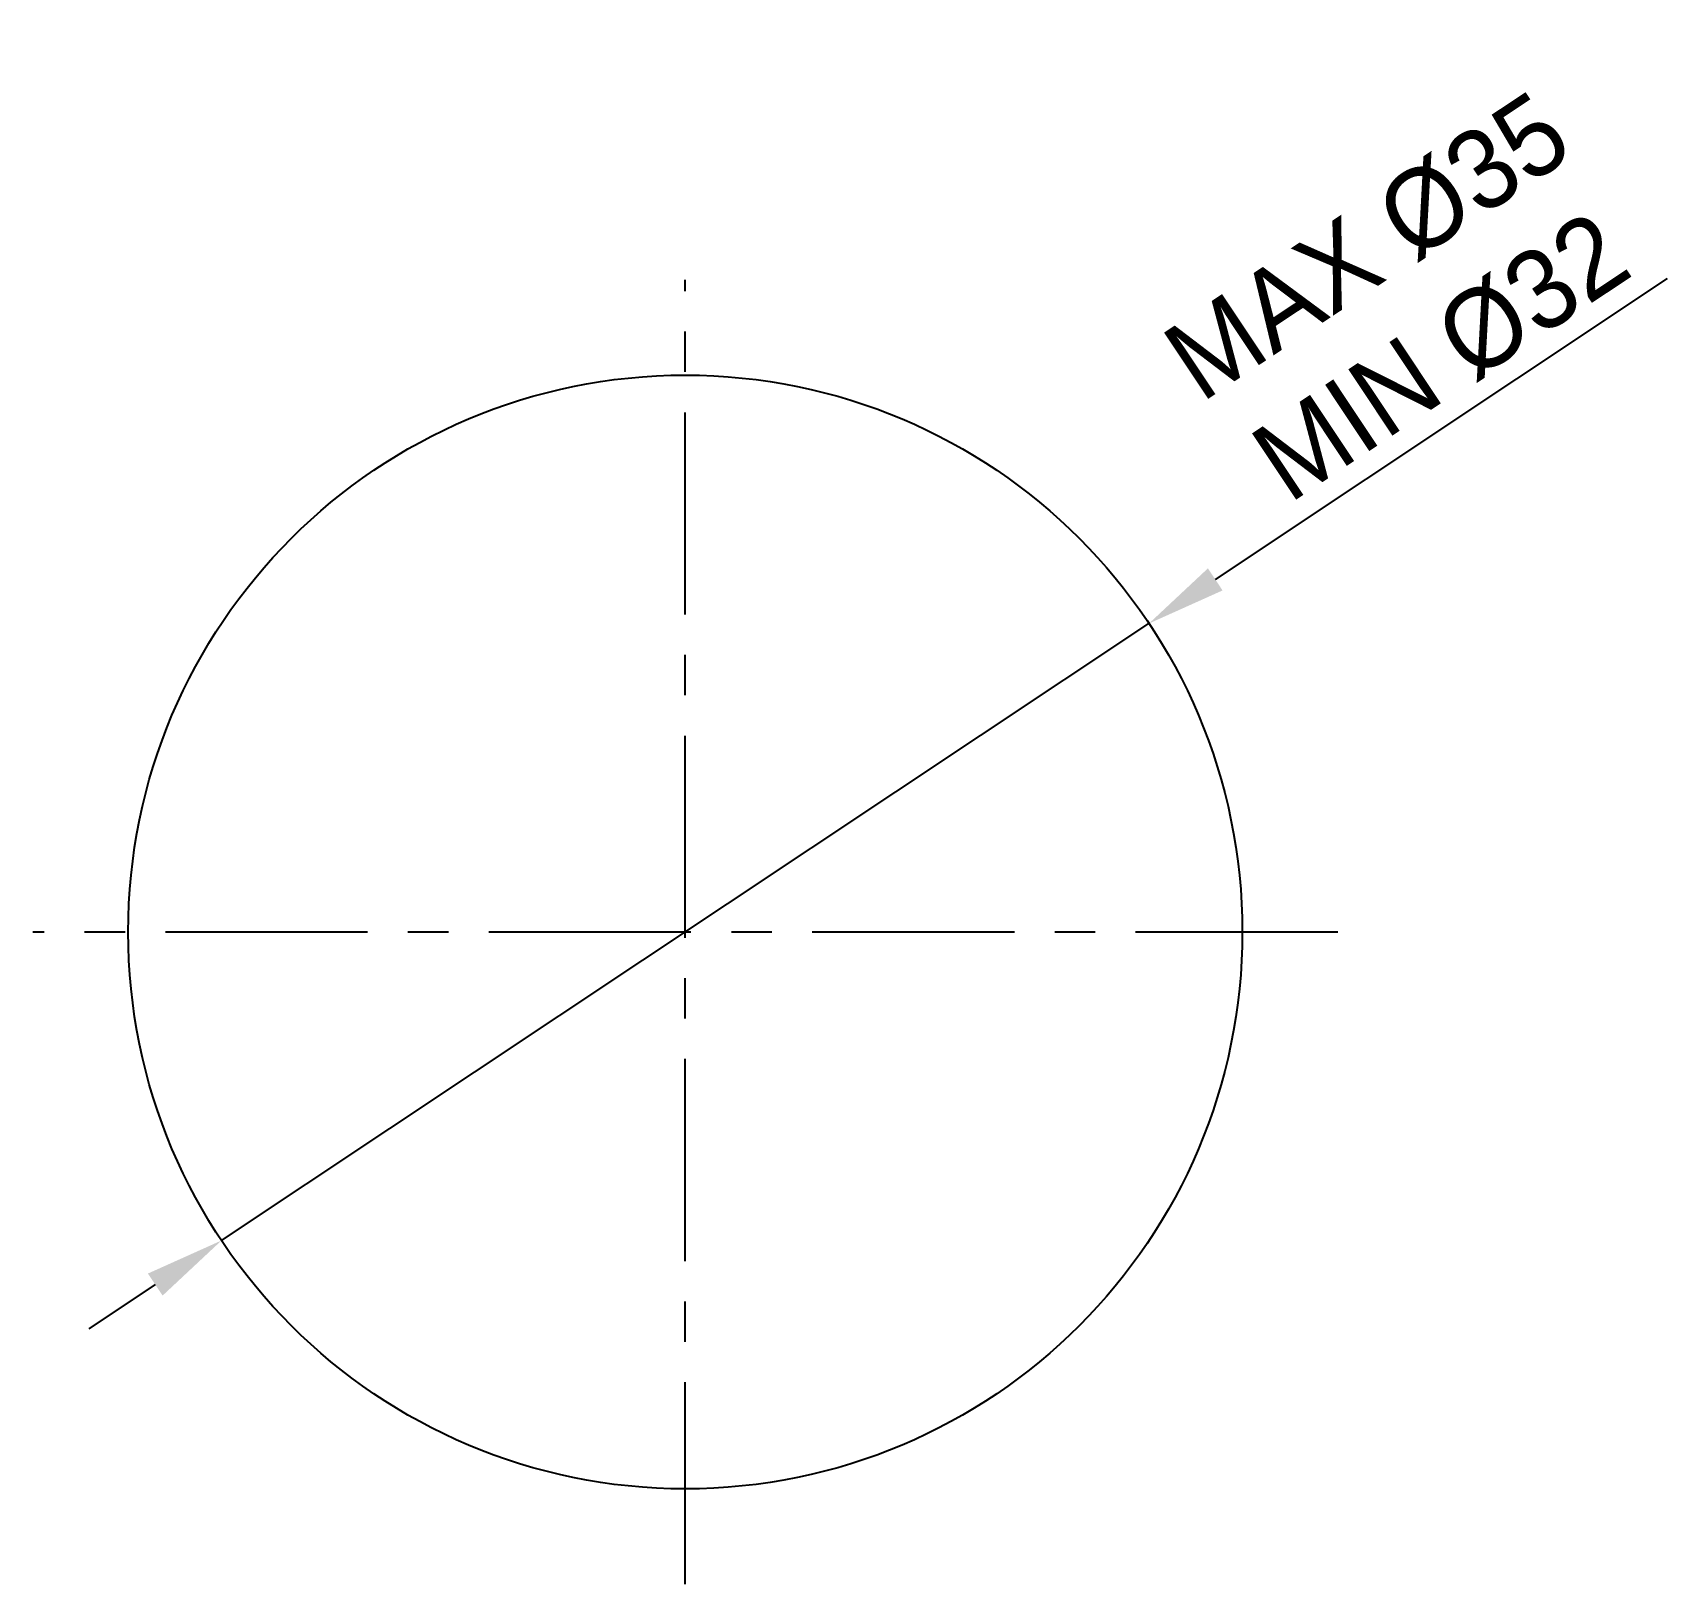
# Model space of a CAD drawing. Header units: millimetres. Extents: x 601 to 1195, y -13 to 407.
# Drawn here: x 915.3 to 966.7, y 150 to 198.7 of the extents above; entities that cross this region are included whole.
import ezdxf

# ---------------------------------------------------------------- set-up
doc = ezdxf.new("R2010")
doc.units = ezdxf.units.MM
doc.header["$LTSCALE"] = 0.1
doc.linetypes.add('CENTERX2', pattern=[101.6, 63.5, -12.7, 12.7, -12.7])
doc.layers.add('CENTER', color=1, linetype='CENTERX2')
doc.layers.add('DIM', color=3, linetype='Continuous')
doc.styles.get("Standard").update_dxf_attribs({"font": 'arial.ttf'})
doc.dimstyles.new('ISO-25', dxfattribs={"dimtxt": 2.5, "dimasz": 2.5, "dimexe": 1.25, "dimexo": 0.625, "dimtad": 1, "dimdec": 1, "dimdsep": 46, "dimtxsty": 'Standard', "dimcen": 2.5, "dimadec": 0, "dimazin": 2, "dimtfac": 1, "dimtdec": 1, "dimtmove": 0, "dimatfit": 3, "dimfxl": 1, "dimarcsym": 0})

# ---------------------------------------------------------------- blocks, each defined once
blk = doc.blocks.new('*D3')
at = {"layer": 'Defpoints', "color": 0, "transparency": 16777216}
for p in [(950.378, 180.164), (921.241, 160.774)]:
    blk.add_point(p, dxfattribs=at)
at = {"layer": 'DIM', "color": 0, "lineweight": -2, "transparency": 16777216}
for p, q in [((966.662, 191.001), (952.46, 181.55)), ((921.241, 160.774), (950.378, 180.164)), ((919.16, 159.389), (917.078, 158.003))]:
    blk.add_line(p, q, dxfattribs=at)
at = {"layer": 'DIM', "color": 0, "transparency": 16777216}
for points in [[(952.229, 181.896), (952.69, 181.203), (950.378, 180.164)], [(918.929, 159.735), (919.39, 159.042), (921.241, 160.774)]]:
    blk.add_solid(points, dxfattribs=at)
at = {"layer": 'DIM', "color": 0, "transparency": 16777216, "insert": (958.404, 190.269), "char_height": 2.5, "attachment_point": 5, "rotation": 33.6436}
blk.add_mtext('{\\fMS PGothic|b0|i0|c129|p34;MAX %%C35\\PMIN %%C32}', dxfattribs=at)

msp = doc.modelspace()

# ---------------------------------------------------------------- linework, layer by layer
msp.add_circle((935.81, 170.469), 17.5)
at = {"layer": 'CENTER'}
for p, q in [((935.81, 149.969), (935.81, 190.969)), ((956.31, 170.469), (915.31, 170.469))]:
    msp.add_line(p, q, dxfattribs=at)

# ---------------------------------------------------------------- dimensions: what is measured, and where the dimension line sits
at = {"layer": 'DIM'}
dim = msp.add_diameter_dim_2p(p1=(921.241, 160.774), p2=(950.378, 180.164), text='{\\fMS PGothic|b0|i0|c129|p34;MAX %%C35\\PMIN %%C32}', dimstyle='ISO-25', dxfattribs=at)
dim.commit()
dim.dimension.update_dxf_attribs({"geometry": '*D3', "text_midpoint": (958.404, 190.269)})

doc.saveas('drawing.dxf')
